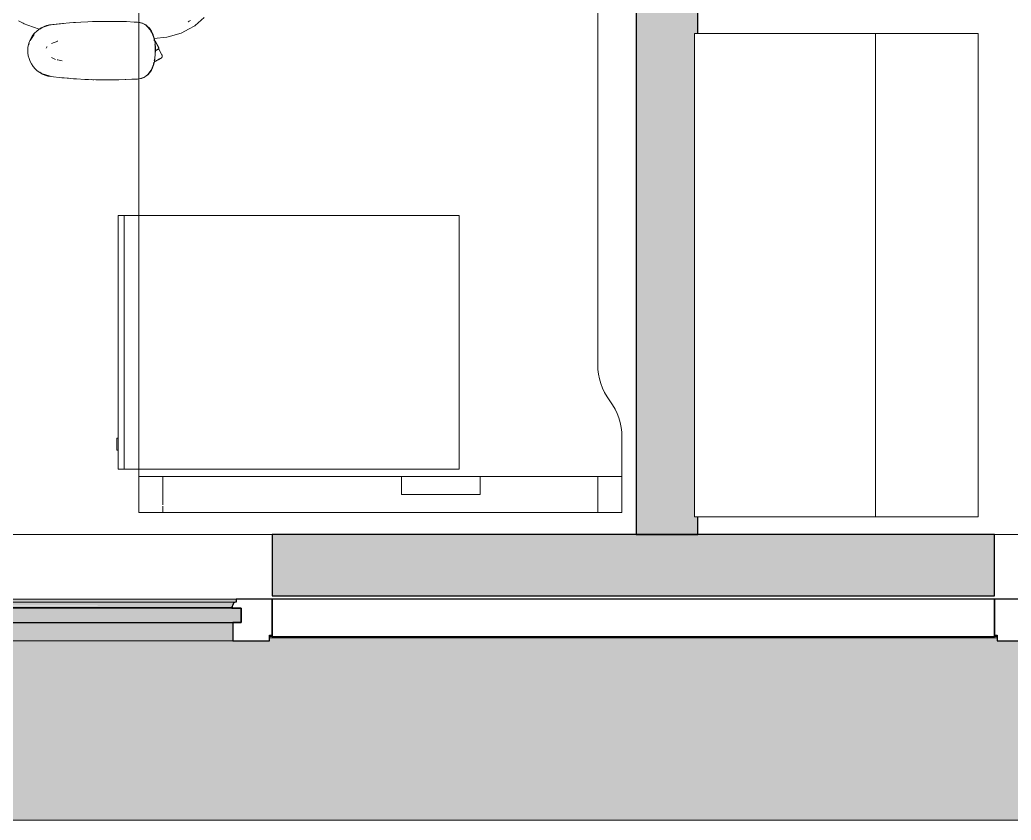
# Model space of a CAD drawing. Header units: millimetres. Extents: x 155927 to 326028, y -36033 to 97293.
# Drawn here: x 174554 to 176196, y 8897 to 10221 of the extents above; entities that cross this region are included whole.
import ezdxf

# ---------------------------------------------------------------- set-up
doc = ezdxf.new("R2010")
doc.units = ezdxf.units.MM
doc.header["$MEASUREMENT"] = 0
for name, color, linetype, lineweight in [('A-GLAZ', 7, 'CONTINUOUS', 9), ('A-WALL-PATT', 7, 'CONTINUOUS', 9), ('G-IMPT', 8, 'CONTINUOUS', 9), ('I-FURN', 8, 'CONTINUOUS', 9), ('I-WALL', 7, 'CONTINUOUS', 9)]:
    doc.layers.add(name, color=color, linetype=linetype, lineweight=lineweight)

msp = doc.modelspace()

# ---------------------------------------------------------------- hatches: boundary and pattern name
at = {"layer": 'A-GLAZ'}
for points in [[(174908.8, 9257.5), (174912.6, 9257.5), (174912.6, 9262.5), (173631, 9262.5), (173631, 9257.5), (174906.8, 9257.5)], [(174920.6, 9223.6), (174920.6, 9247.5), (173623.1, 9247.5), (173623.1, 9223.6), (174464.4, 9223.6)], [(174464.4, 9252.6), (174906.8, 9252.6), (174908.6, 9256.2), (174908.8, 9257.5), (173633.9, 9257), (173636.6, 9253.9), (173637.3, 9252.6)], [(174464.4, 9248.6), (174905.4, 9248.6), (174906.6, 9252.6), (173637, 9251.5), (173638.3, 9248.6)], [(174464.4, 9193.6), (174906.6, 9193.6), (174906.6, 9223.6), (173637, 9223.6), (173637, 9193.6)], [(177667.8, 8896.6), (177667.8, 8933.6), (177567.8, 8933.6), (177567.8, 9198.3), (177563.5, 9198.3), (177563.5, 9193.6), (176172.2, 9193.6), (176172.2, 9198.3), (174967.5, 9198.3), (174967.5, 9193.6), (173576.2, 9193.6), (173576.2, 9198.3), (172371.5, 9198.3), (172371.5, 9193.6), (170980.2, 9193.6), (170980.2, 9198.3), (169775.5, 9198.3), (169775.5, 9193.6), (168384.2, 9193.6), (168384.2, 9198.3), (167179.5, 9198.3), (167179.5, 9193.6), (165788.2, 9193.6), (165788.2, 9198.3), (165783.8, 9198.3), (165783.8, 8896.6), (177567.8, 8896.6)]]:
    msp.add_hatch(color=256, dxfattribs=at).paths.add_polyline_path(points, flags=0)
h = msp.add_hatch(color=256, dxfattribs=at)
h.paths.add_polyline_path([(177567.8, 9198.3), (177567.8, 9200.4), (177563.5, 9200.4), (177563.5, 9198.3)], flags=0)
h.paths.add_polyline_path([(176172.2, 9198.3), (176172.2, 9200.4), (174967.5, 9200.4), (174967.5, 9198.3), (176167.8, 9198.3)], flags=0)
h.paths.add_polyline_path([(173566.5, 9198.3), (173576.2, 9198.3), (173576.2, 9200.4), (172371.5, 9200.4), (172371.5, 9198.3), (172381.2, 9198.3)], flags=0)
h.paths.add_polyline_path([(170980.2, 9198.3), (170980.2, 9200.4), (169775.5, 9200.4), (169775.5, 9198.3), (170970.5, 9198.3)], flags=0)
h.paths.add_polyline_path([(168384.2, 9198.3), (168384.2, 9200.4), (167179.5, 9200.4), (167179.5, 9198.3), (168374.5, 9198.3)], flags=0)
h.paths.add_polyline_path([(165788.2, 9198.3), (165788.2, 9200.4), (165783.8, 9200.4), (165783.8, 9198.3)], flags=0)
at = {"layer": 'A-WALL-PATT'}
for points in [[(175671, 9369.6), (175676.8, 9369.6), (175676.8, 9398.6), (175671, 9398.6), (175671, 10198.6), (175676.8, 10198.6), (175676.8, 13505.6), (175574.8, 13505.6), (175574.8, 9369.6)], [(174971.8, 9267.6), (175073.8, 9267.6), (175073.8, 9369.6), (174971.8, 9369.6)], [(176065.8, 9267.6), (176065.8, 9369.6), (175073.8, 9369.6), (175073.8, 9267.6), (175677.6, 9267.6)], [(176167.8, 9267.6), (176167.8, 9369.6), (176065.8, 9369.6), (176065.8, 9267.6)]]:
    msp.add_hatch(color=256, dxfattribs=at).paths.add_polyline_path(points, flags=0)

# ---------------------------------------------------------------- linework, layer by layer
at = {"layer": 'A-GLAZ'}
for p, q in [((174912.6, 9262.5), (173631, 9262.5)), ((173632.6, 9257.5), (174911.1, 9257.5)), ((173638.3, 9248.6), (174905.4, 9248.6)), ((174911.1, 9257.5), (174912.6, 9257.5)), ((173637, 9193.6), (174906.6, 9193.6)), ((174967.5, 9200.4), (174971.8, 9200.4)), ((174967.5, 9198.3), (176172.2, 9198.3)), ((176167.8, 9200.4), (176172.2, 9200.4)), ((165783.8, 8896.6), (177667.8, 8896.6))]:
    msp.add_line(p, q, dxfattribs=at)
at = {"layer": 'A-GLAZ', "lineweight": 30}
for p, q in [((174912.6, 9262.5), (174912.6, 9257.5)), ((174971.8, 9262.5), (174912.6, 9262.5)), ((176167.8, 9262.5), (174971.8, 9262.5)), ((174971.8, 9262.5), (174971.8, 9200.4)), ((174971.8, 9202.6), (174971.8, 9262.5)), ((176167.8, 9200.4), (176167.8, 9262.5)), ((176227, 9262.5), (176167.8, 9262.5)), ((176167.8, 9262.5), (176167.8, 9202.6)), ((174920.6, 9247.5), (173623.1, 9247.5)), ((174905.4, 9248.6), (174905.4, 9247.5)), ((174905.4, 9247.5), (174920.6, 9247.5)), ((174912.6, 9257.5), (174911.1, 9257.5)), ((174920.6, 9223.6), (174920.6, 9247.5)), ((174920.6, 9247.5), (174920.6, 9223.6)), ((173623.1, 9223.6), (174920.6, 9223.6)), ((174920.6, 9223.6), (174906.6, 9223.6)), ((174906.6, 9223.6), (174906.6, 9193.6)), ((174906.6, 9193.6), (174967.5, 9193.6)), ((174967.5, 9193.6), (174967.5, 9202.6)), ((174967.5, 9202.6), (174971.8, 9202.6)), ((174971.8, 9200.4), (176167.8, 9200.4)), ((176167.8, 9202.6), (176172.2, 9202.6)), ((176172.2, 9202.6), (176172.2, 9193.6)), ((176172.2, 9193.6), (176233, 9193.6))]:
    msp.add_line(p, q, dxfattribs=at)
for centre, radius, start, end in [((174899.5, 9253), 7.4, 323.4261, 356.5739), ((174912.2, 9252.2), 5.36, 101.9524, 176.5739)]:
    msp.add_arc(centre, radius, start, end, dxfattribs=at)
at = {"layer": 'A-GLAZ'}
msp.add_open_spline([(174906.1, 9249.8), (174905.9, 9249.4), (174905.7, 9249), (174905.4, 9248.6)], degree=3, dxfattribs=at)
for points, knots in [([(174907.7, 9255.2), (174907.6, 9255), (174907.4, 9254.6), (174907, 9253.7), (174906.9, 9253), (174906.8, 9252.6)], [0.6, 0.6, 0.6, 0.6, 0.7, 0.8, 1, 1, 1, 1]), ([(174911.1, 9257.5), (174910.6, 9257.4), (174910, 9257.2), (174909.2, 9256.7), (174908.8, 9256.4), (174908.6, 9256.2)], [0, 0, 0, 0, 0.2, 0.3, 0.4, 0.4, 0.4, 0.4])]:
    msp.add_open_spline(points, degree=3, knots=knots, dxfattribs=at)
at = {"layer": 'G-IMPT'}
for p, q in [((174551.7, 10219.5), (174559.6, 10215.3)), ((174559.6, 10215.3), (174561.4, 10214.4)), ((174567.3, 10212.2), (174561.4, 10214.4)), ((174586.3, 10205.3), (174567.3, 10212.2)), ((174589.7, 10207.9), (174594.3, 10210.1)), ((174591, 10208.3), (174602.9, 10212.1)), ((174600.2, 10211.9), (174591, 10208.3)), ((174593.7, 10209.2), (174602.9, 10212.1)), ((174594.3, 10210.1), (174598.4, 10211.5)), ((174603.4, 10212.7), (174598.4, 10211.5)), ((174603.3, 10212.5), (174600.2, 10211.9)), ((174603.4, 10212.7), (174626.3, 10215.1)), ((174603.4, 10212.7), (174624.8, 10215)), ((174603.4, 10212.7), (174606.2, 10213)), ((174626.3, 10215.1), (174606.2, 10213)), ((174624.8, 10215), (174636.2, 10216)), ((174646.5, 10216.7), (174636.2, 10216)), ((174644.5, 10216.6), (174643, 10216.5)), ((174644.5, 10216.6), (174646.4, 10216.7)), ((174646.5, 10216.7), (174655.4, 10217.3)), ((174666.7, 10217.8), (174655.4, 10217.3)), ((174666.7, 10217.8), (174674.5, 10218.1)), ((174686.9, 10218.4), (174674.5, 10218.1)), ((174678.4, 10218.2), (174680.1, 10218.3)), ((174680.1, 10218.3), (174682.2, 10218.3)), ((174686.9, 10218.4), (174692.3, 10218.5)), ((174707, 10218.5), (174692.3, 10218.5)), ((174711.6, 10218.5), (174707, 10218.5)), ((174711.6, 10218.5), (174727.2, 10218.1)), ((174718.3, 10218.3), (174720.5, 10218.3)), ((174723.8, 10218.1), (174720.5, 10218.3)), ((174727.2, 10218.1), (174730.8, 10218)), ((174743.3, 10217.3), (174730.8, 10218)), ((174743.3, 10217.3), (174749, 10217.1)), ((174751.1, 10216.6), (174748.8, 10217.1)), ((174749, 10217.1), (174751.1, 10216.8)), ((174751.1, 10216.8), (174753, 10216.6)), ((174756.1, 10215.7), (174751.1, 10216.6)), ((174753, 10216.6), (174757, 10215.5)), ((174760.4, 10213.6), (174756.1, 10215.7)), ((174761.3, 10213.5), (174757, 10215.5)), ((174760.4, 10213.6), (174762.6, 10212.5)), ((174761.3, 10213.5), (174764.5, 10211.3)), ((174762.6, 10212.5), (174765, 10210.2)), ((174769.5, 10205.1), (174762.6, 10212.5)), ((174767.7, 10207.8), (174762.6, 10212.5)), ((174765.8, 10210.2), (174764.5, 10211.3)), ((174767.7, 10207.2), (174765, 10210.2)), ((174765.8, 10210.2), (174768.7, 10207.1)), ((174836.6, 10219.8), (174832.7, 10217.9)), ((174834.3, 10218.7), (174832.7, 10217.9)), ((174833.4, 10205.6), (174843.9, 10211.2)), ((174836.6, 10219.8), (174834.3, 10218.7)), ((174844.5, 10211.8), (174843.9, 10211.2)), ((174859.3, 10224.8), (174844.5, 10211.8)), ((174571.4, 10186.8), (174577.7, 10196.8)), ((174573, 10191.5), (174575.3, 10195)), ((174573.6, 10190.5), (174577.7, 10196.8)), ((174578.5, 10199), (174575.3, 10195)), ((174578.5, 10199), (174582.1, 10202.5)), ((174582.1, 10202.5), (174585.4, 10205.1)), ((174589.7, 10207.9), (174585.4, 10205.1)), ((174591, 10208.3), (174587.4, 10205.8)), ((174591, 10208.3), (174593.7, 10209.2)), ((174769.5, 10205.1), (174768.2, 10206.6)), ((174770.2, 10204), (174768.3, 10207.2)), ((174768.7, 10207.1), (174771.1, 10203.7)), ((174771.5, 10201.8), (174770.7, 10203.2)), ((174771.9, 10202.3), (174771.1, 10203.7)), ((174773.3, 10198.9), (174771.8, 10201.3)), ((174774.1, 10197.7), (174771.9, 10202.3)), ((174776.3, 10189.5), (174773.3, 10198.9)), ((174775.9, 10192.6), (174774.1, 10197.7)), ((174799.7, 10193), (174821.1, 10199)), ((174821.1, 10199), (174822.2, 10199.6)), ((174822.2, 10199.6), (174833.4, 10205.6)), ((174567.6, 10175.1), (174568.5, 10180)), ((174568.5, 10180), (174569.1, 10182.2)), ((174570.8, 10186.9), (174569.1, 10182.2)), ((174569.8, 10181.7), (174569.2, 10179.7)), ((174570.8, 10186.9), (174573, 10191.5)), ((174571.4, 10186.8), (174573.6, 10190.5)), ((174616.9, 10185.8), (174606.5, 10181.6)), ((174616.9, 10185.8), (174616, 10185.6)), ((174775.9, 10192.6), (174776.9, 10188.6)), ((174776.2, 10190), (174797.5, 10192.4)), ((174776.8, 10186.2), (174776.3, 10189.5)), ((174776.9, 10188.6), (174778, 10181.9)), ((174778, 10177.2), (174777.6, 10180)), ((174778.6, 10174.6), (174778, 10181.9)), ((174778, 10177.2), (174778.3, 10170.1)), ((174799.7, 10193), (174797.5, 10192.4)), ((174567.3, 10170.1), (174567.6, 10175.1)), ((174567.3, 10170.1), (174567.5, 10166.2)), ((174568.1, 10161.7), (174567.5, 10166.2)), ((174568.1, 10161.7), (174569.4, 10156.8)), ((174597.9, 10173.9), (174598.9, 10176.1)), ((174598.9, 10176.1), (174599.2, 10176.6)), ((174777.9, 10157.6), (174778.5, 10163.7)), ((174778.1, 10166.9), (174778.3, 10170.1)), ((174778.6, 10170.1), (174778.5, 10163.7)), ((174778.6, 10174.6), (174778.6, 10170.1)), ((174571.2, 10152.1), (174569.4, 10156.8)), ((174573.4, 10148), (174571.2, 10152.1)), ((174573.4, 10148), (174576.2, 10143.8)), ((174606.6, 10158.7), (174613.3, 10155.4)), ((174616, 10154.9), (174617, 10154.6)), ((174624.4, 10153.1), (174617, 10154.6)), ((174775.4, 10147.3), (174773.1, 10141.6)), ((174775.5, 10146.2), (174773.9, 10141.8)), ((174775.4, 10147.3), (174776.1, 10150.7)), ((174775.5, 10146.2), (174776.9, 10151.6)), ((174776.7, 10153.5), (174777.5, 10157.2)), ((174777.9, 10157.6), (174776.9, 10151.6)), ((174777.5, 10158.4), (174777.7, 10160.4)), ((174576.2, 10143.8), (174579.6, 10139.9)), ((174583, 10136.8), (174579.6, 10139.9)), ((174583, 10136.8), (174587.1, 10133.8)), ((174587, 10134.5), (174589.2, 10132.9)), ((174591.5, 10131.3), (174587.1, 10133.8)), ((174597.2, 10129.1), (174589.2, 10132.9)), ((174591.5, 10131.3), (174595.8, 10129.5)), ((174606.2, 10127.1), (174593.7, 10130.9)), ((174593.7, 10130.9), (174602.9, 10128)), ((174595.8, 10129.5), (174600.6, 10128)), ((174597.2, 10129.1), (174605.6, 10127.2)), ((174605.7, 10127.1), (174600.6, 10128)), ((174606.2, 10127.1), (174602.9, 10128)), ((174760.4, 10126.3), (174766.1, 10130.5)), ((174762.8, 10127.6), (174766.6, 10130.7)), ((174766.1, 10130.5), (174771.3, 10137.3)), ((174769.2, 10133.7), (174766.6, 10130.7)), ((174771.9, 10137.7), (174769.2, 10133.7)), ((174771.3, 10137.3), (174773.1, 10141.6)), ((174771.9, 10137.7), (174773.9, 10141.8)), ((174623.6, 10125.2), (174605.7, 10127.1)), ((174627.7, 10124.9), (174623.6, 10125.2)), ((174642.8, 10123.6), (174627.7, 10124.9)), ((174634.6, 10124.3), (174632.9, 10124.4)), ((174642.8, 10123.6), (174647.9, 10123.3)), ((174647.9, 10123.3), (174662, 10122.5)), ((174668, 10122.2), (174662, 10122.5)), ((174668, 10122.2), (174679.8, 10121.8)), ((174672.9, 10122.1), (174674.9, 10122)), ((174674.9, 10122), (174676.4, 10122)), ((174688.2, 10121.7), (174679.8, 10121.8)), ((174688.2, 10121.7), (174718.2, 10121.8)), ((174688.2, 10121.7), (174708.4, 10121.6)), ((174688.2, 10121.7), (174699, 10121.6)), ((174718.2, 10121.8), (174699, 10121.6)), ((174708.4, 10121.6), (174729.8, 10122.1)), ((174708.4, 10121.6), (174728.6, 10122.1)), ((174708.4, 10121.6), (174718.2, 10121.8)), ((174708.4, 10121.7), (174710.4, 10121.6)), ((174710.4, 10121.6), (174712.3, 10121.7)), ((174718.2, 10121.8), (174729.8, 10122.1)), ((174728.6, 10122.1), (174750.4, 10123.2)), ((174728.6, 10122.1), (174748.8, 10123.1)), ((174729.8, 10122.1), (174728.6, 10122.1)), ((174729.8, 10122.1), (174750.4, 10123.2)), ((174750.4, 10123.2), (174748.8, 10123.1)), ((174750.4, 10123.2), (174752, 10123.4)), ((174754.2, 10123.9), (174751.1, 10123.4)), ((174754.4, 10123.9), (174752, 10123.4)), ((174754.2, 10123.9), (174760.4, 10126.3)), ((174754.4, 10123.9), (174755.8, 10124.2)), ((174759.4, 10125.6), (174755.8, 10124.2)), ((174759.4, 10125.6), (174762.8, 10127.6))]:
    msp.add_line(p, q, dxfattribs=at)
at = {"layer": 'I-FURN'}
for p, q in [((174751.1, 11005.6), (174751.1, 9405.6)), ((174751.1, 9405.6), (174751.1, 11005.6)), ((175511.1, 9650.6), (175511.1, 10482.9)), ((175511.1, 10482.9), (175511.1, 9650.6)), ((175671, 10198.6), (175671, 9398.6)), ((175971, 10198.6), (175671, 10198.6)), ((175971, 9398.6), (175971, 10198.6)), ((176141, 10198.6), (175971, 10198.6)), ((176141, 9398.6), (176141, 10198.6)), ((174777.9, 10186.1), (174778, 10186.2)), ((174778, 10186.2), (174784.5, 10173.8)), ((174784.7, 10173.9), (174778.1, 10186.3)), ((174784.4, 10172.6), (174778.7, 10169.6)), ((174784.5, 10173.8), (174779.3, 10171)), ((174789.5, 10162.9), (174784.4, 10172.6)), ((174789.5, 10162.9), (174789.6, 10162.8)), ((174789.6, 10162.8), (174789.6, 10162.6)), ((174789.6, 10162.6), (174789.7, 10162.5)), ((174789.7, 10162.5), (174789.8, 10162.3)), ((174789.8, 10162.3), (174789.8, 10162.2)), ((174789.8, 10162.2), (174789.9, 10162)), ((174789.9, 10162), (174789.9, 10161.8)), ((174789.9, 10161.8), (174789.9, 10161.7)), ((174789.9, 10161.7), (174789.9, 10161.5)), ((174789.9, 10161.5), (174790, 10161.4)), ((174790, 10161.4), (174790, 10161.2)), ((174790, 10161.2), (174790, 10161)), ((174790, 10161), (174790, 10160.9)), ((174790, 10160.9), (174790, 10160.7)), ((174790, 10160.7), (174790, 10160.6)), ((174776.7, 10151.5), (174777.5, 10152)), ((174777.5, 10152), (174778.3, 10152.4)), ((174778.3, 10152.4), (174779.1, 10152.8)), ((174779.1, 10152.8), (174779.8, 10153.2)), ((174779.8, 10153.2), (174780.5, 10153.6)), ((174780.5, 10153.6), (174781.2, 10153.9)), ((174781.2, 10153.9), (174781.9, 10154.3)), ((174781.9, 10154.3), (174782.5, 10154.6)), ((174782.5, 10154.6), (174783.1, 10155)), ((174783.5, 10155.1), (174782.9, 10154.8)), ((174783.1, 10155), (174783.7, 10155.3)), ((174784, 10155.4), (174783.5, 10155.1)), ((174783.7, 10155.3), (174784.2, 10155.5)), ((174784.5, 10155.7), (174784, 10155.4)), ((174784.2, 10155.5), (174784.7, 10155.8)), ((174785, 10155.9), (174784.5, 10155.7)), ((174784.7, 10155.8), (174785.2, 10156.1)), ((174785.4, 10156.2), (174785, 10155.9)), ((174785.2, 10156.1), (174785.6, 10156.3)), ((174785.9, 10156.4), (174785.4, 10156.2)), ((174785.6, 10156.3), (174786, 10156.5)), ((174786.2, 10156.6), (174785.9, 10156.4)), ((174786, 10156.5), (174786.4, 10156.7)), ((174786.6, 10156.8), (174786.2, 10156.6)), ((174786.4, 10156.7), (174786.7, 10156.9)), ((174786.9, 10156.9), (174786.6, 10156.8)), ((174786.7, 10156.9), (174787, 10157)), ((174787.1, 10157.1), (174786.9, 10156.9)), ((174787, 10157), (174787.2, 10157.1)), ((174787.3, 10157.2), (174787.1, 10157.1)), ((174787.2, 10157.1), (174787.4, 10157.2)), ((174787.5, 10157.3), (174787.3, 10157.2)), ((174787.4, 10157.2), (174787.6, 10157.3)), ((174787.7, 10157.4), (174787.5, 10157.3)), ((174787.6, 10157.3), (174787.7, 10157.4)), ((174787.8, 10157.4), (174787.7, 10157.4)), ((174787.7, 10157.4), (174787.8, 10157.4)), ((174787.9, 10157.5), (174787.8, 10157.5)), ((174787.8, 10157.5), (174787.8, 10157.4)), ((174787.8, 10157.4), (174787.8, 10157.5)), ((174787.8, 10157.5), (174787.8, 10157.5)), ((174787.8, 10157.4), (174787.8, 10157.4)), ((174788, 10157.6), (174787.9, 10157.5)), ((174788.2, 10157.6), (174788, 10157.6)), ((174788.3, 10157.7), (174788.2, 10157.6)), ((174788.4, 10157.8), (174788.3, 10157.7)), ((174788.5, 10157.9), (174788.4, 10157.8)), ((174788.7, 10158), (174788.5, 10157.9)), ((174788.8, 10158.1), (174788.7, 10158)), ((174788.9, 10158.3), (174788.8, 10158.1)), ((174789, 10158.4), (174788.9, 10158.3)), ((174789.1, 10158.5), (174789, 10158.4)), ((174789.2, 10158.6), (174789.1, 10158.5)), ((174789.3, 10158.8), (174789.2, 10158.6)), ((174789.4, 10158.9), (174789.3, 10158.8)), ((174789.5, 10159), (174789.4, 10158.9)), ((174789.6, 10159.3), (174789.5, 10159.2)), ((174789.5, 10159.2), (174789.5, 10159)), ((174789.7, 10159.5), (174789.6, 10159.3)), ((174789.8, 10159.8), (174789.7, 10159.6)), ((174789.7, 10159.6), (174789.7, 10159.5)), ((174789.9, 10160.1), (174789.8, 10159.9)), ((174789.8, 10159.9), (174789.8, 10159.8)), ((174790, 10160.6), (174789.9, 10160.4)), ((174789.9, 10160.4), (174789.9, 10160.2)), ((174789.9, 10160.2), (174789.9, 10160.1)), ((174726.8, 9897.2), (174716.8, 9897.2)), ((174716.8, 9897.2), (174716.8, 9477.2)), ((174726.8, 9477.2), (174726.8, 9897.2)), ((174751.1, 9897.2), (174726.8, 9897.2)), ((174726.8, 9897.2), (174726.8, 9477.2)), ((175281.8, 9897.2), (174751.1, 9897.2)), ((175281.8, 9477.2), (175281.8, 9897.2)), ((174716.8, 9528.8), (174714.8, 9528.8)), ((174714.8, 9528.8), (174714.8, 9508.8)), ((174714.8, 9508.8), (174714.8, 9528.8)), ((175551.1, 9405.6), (175551.1, 9530.6)), ((175551.1, 9530.6), (175551.1, 9405.6)), ((174714.8, 9508.8), (174716.8, 9508.8)), ((174716.8, 9477.2), (174726.8, 9477.2)), ((174726.8, 9477.2), (174751.1, 9477.2)), ((174751.1, 9477.2), (175281.8, 9477.2)), ((174751.1, 9465.6), (175186.1, 9465.6)), ((174791.1, 9465.6), (174751.1, 9465.6)), ((174751.1, 9405.6), (174751.1, 9465.6)), ((174751.1, 9465.6), (174751.1, 9405.6)), ((175511.1, 9465.6), (174791.1, 9465.6)), ((174791.1, 9465.6), (174791.1, 9418.5)), ((174791.1, 9465.6), (174791.1, 9418.5)), ((175186.1, 9465.6), (175316.1, 9465.6)), ((175186.1, 9435.6), (175186.1, 9465.6)), ((175186.1, 9465.6), (175186.1, 9435.6)), ((175316.1, 9465.6), (175551.1, 9465.6)), ((175316.1, 9465.6), (175316.1, 9435.6)), ((175316.1, 9465.6), (175316.1, 9435.6)), ((175551.1, 9465.6), (175511.1, 9465.6)), ((175511.1, 9465.6), (175511.1, 9405.6)), ((175511.1, 9465.6), (175511.1, 9405.6)), ((175551.1, 9465.6), (175551.1, 9405.6)), ((175551.1, 9465.6), (175551.1, 9405.6)), ((175316.1, 9435.6), (175186.1, 9435.6)), ((175186.1, 9435.6), (175316.1, 9435.6)), ((174791.1, 9416.2), (174791.1, 9405.6)), ((174791.1, 9416.2), (174791.1, 9405.6)), ((175551.1, 9405.6), (174751.1, 9405.6)), ((174751.1, 9405.6), (174791.1, 9405.6)), ((174751.1, 9405.6), (175551.1, 9405.6)), ((175551.1, 9405.6), (174751.1, 9405.6)), ((174791.1, 9405.6), (175511.1, 9405.6)), ((175511.1, 9405.6), (175551.1, 9405.6)), ((175671, 9398.6), (175971, 9398.6)), ((175971, 9398.6), (176141, 9398.6))]:
    msp.add_line(p, q, dxfattribs=at)
for centre, start, end in [((175611.1, 9650.6), 180, 216.8699), ((175611.1, 9650.6), 180, 216.8699), ((175451.1, 9530.6), 0, 36.8699), ((175451.1, 9530.6), 0, 36.8699)]:
    msp.add_arc(centre, 100, start, end, dxfattribs=at)
at = {"layer": 'I-WALL', "lineweight": 30}
for p, q in [((175574.8, 13505.6), (175574.8, 9369.6)), ((175676.8, 10198.6), (175676.8, 13505.6)), ((175676.8, 9369.6), (175676.8, 9398.6)), ((175073.8, 9369.6), (174971.8, 9369.6)), ((174971.8, 9369.6), (174971.8, 9267.6)), ((176065.8, 9369.6), (175073.8, 9369.6)), ((175574.8, 9369.6), (175676.8, 9369.6)), ((176167.8, 9369.6), (176065.8, 9369.6)), ((176167.8, 9267.6), (176167.8, 9369.6)), ((174971.8, 9267.6), (175073.8, 9267.6)), ((175073.8, 9267.6), (176065.8, 9267.6)), ((176065.8, 9267.6), (176167.8, 9267.6))]:
    msp.add_line(p, q, dxfattribs=at)
at = {"layer": 'I-WALL'}
for p, q in [((173571.8, 9369.6), (174971.8, 9369.6)), ((176167.8, 9369.6), (177567.8, 9369.6))]:
    msp.add_line(p, q, dxfattribs=at)

doc.saveas('drawing.dxf')
